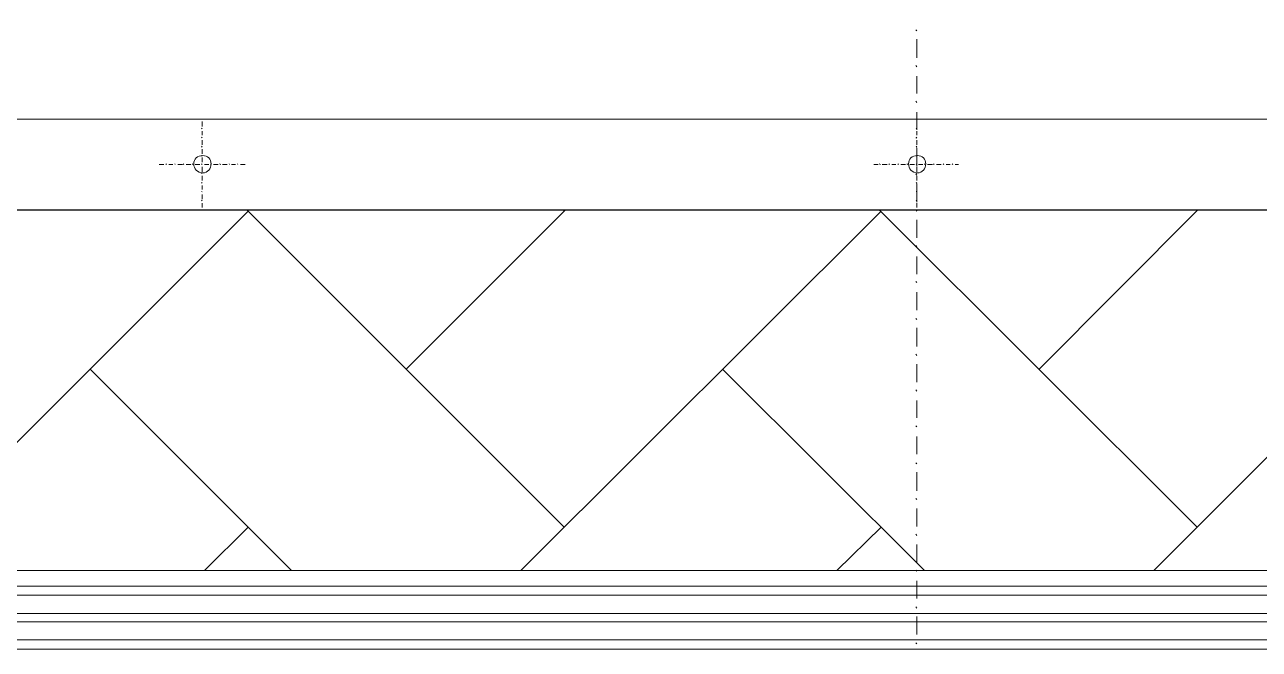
# Model space of a CAD drawing. Header units: millimetres. Extents: x 2928 to 3112, y 1220 to 1280.
# Drawn here: x 2958.771 to 2962.22, y 1238.832 to 1240.578 of the extents above; entities that cross this region are included whole.
import ezdxf

# ---------------------------------------------------------------- set-up
doc = ezdxf.new("R2010")
doc.units = ezdxf.units.MM

msp = doc.modelspace()

# ---------------------------------------------------------------- linework, layer by layer
at = {"color": 252, "linetype": 'Continuous', "lineweight": 13, "true_color": 0x989898}
msp.add_lwpolyline([(2982.2769, 1240.06027), (2940.24797, 1240.06027), (2940.24797, 1263.2906), (2982.2769, 1263.2906)], close=True, dxfattribs=at)
at = {"color": 7, "linetype": 'Continuous', "lineweight": 20, "true_color": 0x000007}
msp.add_lwpolyline([(2957.20821, 1263.03893), (2982.02523, 1263.03893), (2982.02523, 1240.31361), (2957.20821, 1240.31361), (2957.20821, 1240.06027), (2982.2769, 1240.06027), (2982.2769, 1263.2906), (2957.20821, 1263.2906)], close=True, dxfattribs=at)
for points in [[(2961.26327, 1240.56028), (2961.25994, 1240.56361), (2961.25994, 1240.56361)], [(2961.26327, 1240.53694), (2961.26327, 1240.48528), (2961.26327, 1240.48528)], [(2961.26327, 1240.46028), (2961.25994, 1240.46361), (2961.25994, 1240.46361)], [(2961.26327, 1240.43361), (2961.26327, 1240.38528), (2961.26327, 1240.38528)], [(2961.26327, 1240.36027), (2961.25994, 1240.36361), (2961.25994, 1240.36361)], [(2961.26327, 1240.33361), (2961.26327, 1240.28361), (2961.26327, 1240.28361)], [(2961.26327, 1240.26027), (2961.25994, 1240.26194), (2961.25994, 1240.26194)], [(2961.26327, 1240.23361), (2961.26327, 1240.18194), (2961.26327, 1240.18194)], [(2961.26327, 1240.15694), (2961.25994, 1240.16027), (2961.25994, 1240.16027)], [(2961.26327, 1240.13361), (2961.26327, 1240.08194), (2961.26327, 1240.08194)], [(2961.26327, 1240.05694), (2961.25994, 1240.06027), (2961.25994, 1240.06027)], [(2961.26327, 1240.03194), (2961.26327, 1239.98194), (2961.26327, 1239.98194)], [(2961.26327, 1239.95694), (2961.25994, 1239.96027), (2961.25994, 1239.96027)], [(2961.26327, 1239.93027), (2961.26327, 1239.88027), (2961.26327, 1239.88027)], [(2961.26327, 1239.85693), (2961.25994, 1239.86027), (2961.25994, 1239.86027)], [(2961.26327, 1239.83027), (2961.26327, 1239.78027), (2961.26327, 1239.78027)], [(2961.26327, 1239.7536), (2961.25994, 1239.75693), (2961.25994, 1239.75693)], [(2961.26327, 1239.73027), (2961.26327, 1239.6786), (2961.26327, 1239.6786)], [(2961.26327, 1239.6536), (2961.25994, 1239.65693), (2961.25994, 1239.65693)], [(2961.26327, 1239.6286), (2961.26327, 1239.5786), (2961.26327, 1239.5786)], [(2961.26327, 1239.5536), (2961.25994, 1239.55693), (2961.25994, 1239.55693)], [(2961.26327, 1239.52693), (2961.26327, 1239.4786), (2961.26327, 1239.4786)], [(2961.26327, 1239.4536), (2961.25994, 1239.45693), (2961.25994, 1239.45693)], [(2961.26327, 1239.42693), (2961.26327, 1239.37693), (2961.26327, 1239.37693)], [(2961.26327, 1239.35026), (2961.25994, 1239.35359), (2961.25994, 1239.35359)], [(2961.26327, 1239.32693), (2961.26327, 1239.27526), (2961.26327, 1239.27526)], [(2961.26327, 1239.25026), (2961.25994, 1239.25359), (2961.25994, 1239.25359)], [(2961.26327, 1239.22526), (2961.26327, 1239.17526), (2961.26327, 1239.17526)], [(2961.26327, 1239.15026), (2961.25994, 1239.15359), (2961.25994, 1239.15359)], [(2961.26327, 1239.12526), (2961.26327, 1239.07526), (2961.26327, 1239.07526)], [(2961.26327, 1239.05026), (2961.25994, 1239.05359), (2961.25994, 1239.05359)], [(2961.26327, 1239.02359), (2961.26327, 1238.97359), (2961.26327, 1238.97359)], [(2961.26327, 1238.94692), (2961.25994, 1238.95025), (2961.25994, 1238.95025)], [(2961.26327, 1238.92359), (2961.26327, 1238.87359), (2961.26327, 1238.87359)], [(2961.26327, 1238.84692), (2961.25994, 1238.85025), (2961.25994, 1238.85025)]]:
    msp.add_lwpolyline(points, dxfattribs=at)
at = {"color": 252, "linetype": 'Continuous', "lineweight": 13, "true_color": 0x989898}
for points in [[(2959.26657, 1240.29361), (2959.26657, 1240.30694), (2959.26657, 1240.30694)], [(2961.26327, 1240.29361), (2961.26327, 1240.30694), (2961.26327, 1240.30694)], [(2959.26657, 1240.28694), (2959.26491, 1240.28861), (2959.26491, 1240.28861)], [(2959.26657, 1240.26861), (2959.26657, 1240.28027), (2959.26657, 1240.28027)], [(2961.26327, 1240.28694), (2961.2616, 1240.28861), (2961.2616, 1240.28861)], [(2961.26327, 1240.26861), (2961.26327, 1240.28027), (2961.26327, 1240.28027)], [(2959.26657, 1240.26194), (2959.26491, 1240.26361), (2959.26491, 1240.26361)], [(2959.26657, 1240.23527), (2959.26491, 1240.23861), (2959.26491, 1240.23861)], [(2959.26657, 1240.24194), (2959.26657, 1240.25527), (2959.26657, 1240.25527)], [(2961.26327, 1240.26194), (2961.2616, 1240.26361), (2961.2616, 1240.26361)], [(2961.26327, 1240.23527), (2961.2616, 1240.23861), (2961.2616, 1240.23861)], [(2961.26327, 1240.24194), (2961.26327, 1240.25527), (2961.26327, 1240.25527)], [(2959.26657, 1240.21027), (2959.26491, 1240.21194), (2959.26491, 1240.21194)], [(2959.26657, 1240.21694), (2959.26657, 1240.23027), (2959.26657, 1240.23027)], [(2959.26657, 1240.19361), (2959.26657, 1240.20694), (2959.26657, 1240.20694)], [(2961.26327, 1240.21027), (2961.2616, 1240.21194), (2961.2616, 1240.21194)], [(2961.26327, 1240.21694), (2961.26327, 1240.23027), (2961.26327, 1240.23027)], [(2961.26327, 1240.19361), (2961.26327, 1240.20694), (2961.26327, 1240.20694)], [(2959.15991, 1240.18694), (2959.14657, 1240.18694), (2959.14657, 1240.18694)], [(2959.16657, 1240.18694), (2959.16491, 1240.18861), (2959.16491, 1240.18861)], [(2959.18491, 1240.18694), (2959.17324, 1240.18694), (2959.17324, 1240.18694)], [(2959.19157, 1240.18694), (2959.18991, 1240.18861), (2959.18991, 1240.18861)], [(2959.21157, 1240.18694), (2959.19824, 1240.18694), (2959.19824, 1240.18694)], [(2959.21491, 1240.18694), (2959.21324, 1240.18861), (2959.21324, 1240.18861)], [(2959.23491, 1240.18694), (2959.22157, 1240.18694), (2959.22157, 1240.18694)], [(2959.24157, 1240.18694), (2959.23824, 1240.18861), (2959.23824, 1240.18861)], [(2959.25991, 1240.18694), (2959.24657, 1240.18694), (2959.24657, 1240.18694)], [(2959.26657, 1240.18694), (2959.26491, 1240.18861), (2959.26491, 1240.18861)], [(2959.26657, 1240.18694), (2959.26491, 1240.18861), (2959.26491, 1240.18861)], [(2959.26657, 1240.16694), (2959.26657, 1240.18027), (2959.26657, 1240.18027)], [(2959.28491, 1240.18694), (2959.27324, 1240.18694), (2959.27324, 1240.18694)], [(2959.29157, 1240.18694), (2959.28991, 1240.18861), (2959.28991, 1240.18861)], [(2959.31157, 1240.18694), (2959.29824, 1240.18694), (2959.29824, 1240.18694)], [(2959.31824, 1240.18694), (2959.31491, 1240.18861), (2959.31491, 1240.18861)], [(2959.33657, 1240.18694), (2959.32324, 1240.18694), (2959.32324, 1240.18694)], [(2959.34324, 1240.18694), (2959.34157, 1240.18861), (2959.34157, 1240.18861)], [(2959.35991, 1240.18694), (2959.34824, 1240.18694), (2959.34824, 1240.18694)], [(2959.36658, 1240.18694), (2959.36491, 1240.18861), (2959.36491, 1240.18861)], [(2959.38658, 1240.18694), (2959.37324, 1240.18694), (2959.37324, 1240.18694)], [(2961.15493, 1240.18694), (2961.14327, 1240.18694), (2961.14327, 1240.18694)], [(2961.1616, 1240.18694), (2961.15827, 1240.18861), (2961.15827, 1240.18861)], [(2961.17993, 1240.18694), (2961.1666, 1240.18694), (2961.1666, 1240.18694)], [(2961.1866, 1240.18694), (2961.18493, 1240.18861), (2961.18493, 1240.18861)], [(2961.20493, 1240.18694), (2961.19327, 1240.18694), (2961.19327, 1240.18694)], [(2961.2116, 1240.18694), (2961.20993, 1240.18861), (2961.20993, 1240.18861)], [(2961.2316, 1240.18694), (2961.21827, 1240.18694), (2961.21827, 1240.18694)], [(2961.23827, 1240.18694), (2961.23494, 1240.18861), (2961.23494, 1240.18861)], [(2961.2566, 1240.18694), (2961.24327, 1240.18694), (2961.24327, 1240.18694)], [(2961.26327, 1240.18694), (2961.2616, 1240.18861), (2961.2616, 1240.18861)], [(2961.26327, 1240.18694), (2961.2616, 1240.18861), (2961.2616, 1240.18861)], [(2961.26327, 1240.16694), (2961.26327, 1240.18027), (2961.26327, 1240.18027)], [(2961.27994, 1240.18694), (2961.26827, 1240.18694), (2961.26827, 1240.18694)], [(2961.2866, 1240.18694), (2961.28494, 1240.18861), (2961.28494, 1240.18861)], [(2961.3066, 1240.18694), (2961.29327, 1240.18694), (2961.29327, 1240.18694)], [(2961.3116, 1240.18694), (2961.30994, 1240.18861), (2961.30994, 1240.18861)], [(2961.3316, 1240.18694), (2961.31827, 1240.18694), (2961.31827, 1240.18694)], [(2961.33827, 1240.18694), (2961.3366, 1240.18861), (2961.3366, 1240.18861)], [(2961.3566, 1240.18694), (2961.34494, 1240.18694), (2961.34494, 1240.18694)], [(2961.36327, 1240.18694), (2961.3616, 1240.18861), (2961.3616, 1240.18861)], [(2961.37994, 1240.18694), (2961.36994, 1240.18694), (2961.36994, 1240.18694)], [(2959.26657, 1240.16194), (2959.26491, 1240.16361), (2959.26491, 1240.16361)], [(2959.26657, 1240.13527), (2959.26491, 1240.13694), (2959.26491, 1240.13694)], [(2959.26657, 1240.14194), (2959.26657, 1240.15527), (2959.26657, 1240.15527)], [(2961.26327, 1240.16194), (2961.2616, 1240.16361), (2961.2616, 1240.16361)], [(2961.26327, 1240.13527), (2961.2616, 1240.13694), (2961.2616, 1240.13694)], [(2961.26327, 1240.14194), (2961.26327, 1240.15527), (2961.26327, 1240.15527)], [(2959.26657, 1240.11027), (2959.26491, 1240.11194), (2959.26491, 1240.11194)], [(2959.26657, 1240.11694), (2959.26657, 1240.12861), (2959.26657, 1240.12861)], [(2959.26657, 1240.09027), (2959.26657, 1240.1036), (2959.26657, 1240.1036)], [(2961.26327, 1240.11027), (2961.2616, 1240.11194), (2961.2616, 1240.11194)], [(2961.26327, 1240.11694), (2961.26327, 1240.12861), (2961.26327, 1240.12861)], [(2961.26327, 1240.09027), (2961.26327, 1240.1036), (2961.26327, 1240.1036)], [(2959.26657, 1240.08527), (2959.26491, 1240.08694), (2959.26491, 1240.08694)], [(2959.26657, 1240.06694), (2959.26657, 1240.0786), (2959.26657, 1240.0786)], [(2961.26327, 1240.08527), (2961.2616, 1240.08694), (2961.2616, 1240.08694)], [(2961.26327, 1240.06694), (2961.26327, 1240.0786), (2961.26327, 1240.0786)]]:
    msp.add_lwpolyline(points, dxfattribs=at)
at = {"color": 253, "linetype": 'Continuous', "lineweight": -2, "true_color": 0x9a9a9a}
msp.add_lwpolyline([(2946.32139, 1240.06027), (2986.86863, 1240.06027), (2986.86863, 1240.06027)], dxfattribs=at)
at = {"color": 9, "linetype": 'Continuous', "lineweight": 13, "true_color": 0xbababa}
for points in [[(2958.38989, 1239.05192), (2959.39491, 1240.05694), (2959.39491, 1240.05694)], [(2960.27825, 1239.17359), (2959.39158, 1240.06027), (2959.39158, 1240.06027)], [(2959.83658, 1239.61526), (2960.28159, 1240.06027), (2960.28159, 1240.06027)], [(2960.15659, 1239.05192), (2961.16327, 1240.05694), (2961.16327, 1240.05694)], [(2960.27825, 1240.05694), (2960.27492, 1240.06027), (2960.27492, 1240.06027)], [(2962.04661, 1239.17359), (2961.15827, 1240.06027), (2961.15827, 1240.06027)], [(2961.60494, 1239.61526), (2962.04828, 1240.06027), (2962.04828, 1240.06027)], [(2961.92494, 1239.05192), (2962.92996, 1240.05694), (2962.92996, 1240.05694)], [(2962.04661, 1240.05694), (2962.04161, 1240.06027), (2962.04161, 1240.06027)], [(2959.51658, 1239.05192), (2958.95324, 1239.61526), (2958.95324, 1239.61526)], [(2961.28494, 1239.05192), (2960.71993, 1239.61526), (2960.71993, 1239.61526)], [(2959.27324, 1239.05192), (2959.39491, 1239.17359), (2959.39491, 1239.17359)], [(2961.03993, 1239.05192), (2961.16327, 1239.17359), (2961.16327, 1239.17359)], [(2957.29321, 1239.00859), (2983.03191, 1239.00859), (2983.03191, 1239.00859)], [(2957.29321, 1238.98359), (2983.03191, 1238.98359), (2983.03191, 1238.98359)], [(2957.29321, 1238.93192), (2983.03191, 1238.93192), (2983.03191, 1238.93192)], [(2957.29321, 1238.90859), (2983.03191, 1238.90859), (2983.03191, 1238.90859)], [(2957.29321, 1238.85859), (2983.03191, 1238.85859), (2983.03191, 1238.85859)], [(2957.29321, 1238.83192), (2983.03191, 1238.83192), (2983.03191, 1238.83192)]]:
    msp.add_lwpolyline(points, dxfattribs=at)
at = {"color": 7, "linetype": 'Continuous', "lineweight": 5, "true_color": 0x000007}
msp.add_lwpolyline([(2983.03191, 1239.05192), (2957.29321, 1239.05192), (2957.29321, 1239.05192)], dxfattribs=at)
msp.add_open_spline([(2959.29157, 1240.18861), (2959.29157, 1240.20194), (2959.28157, 1240.21194), (2959.26824, 1240.21194), (2959.26824, 1240.21194), (2959.25324, 1240.21194), (2959.24324, 1240.20194), (2959.24324, 1240.18861), (2959.24324, 1240.18861), (2959.24324, 1240.17527), (2959.25324, 1240.16361), (2959.26824, 1240.16361), (2959.26824, 1240.16361), (2959.28157, 1240.16361), (2959.29157, 1240.17527), (2959.29157, 1240.18861)], degree=3, knots=[0, 0, 0, 0, 0.0625, 0.0625, 0.0625, 0.0625, 0.125, 0.125, 0.125, 0.125, 0.1875, 0.1875, 0.1875, 0.1875, 1, 1, 1, 1], dxfattribs=at)
at = {"color": 7, "linetype": 'Continuous', "lineweight": 20, "true_color": 0x000007}
msp.add_open_spline([(2961.28827, 1240.18861), (2961.28827, 1240.20194), (2961.27827, 1240.21194), (2961.26494, 1240.21194), (2961.26494, 1240.21194), (2961.24994, 1240.21194), (2961.23994, 1240.20194), (2961.23994, 1240.18861), (2961.23994, 1240.18861), (2961.23994, 1240.17527), (2961.24994, 1240.16361), (2961.26494, 1240.16361), (2961.26494, 1240.16361), (2961.27827, 1240.16361), (2961.28827, 1240.17527), (2961.28827, 1240.18861)], degree=3, knots=[0, 0, 0, 0, 0.0625, 0.0625, 0.0625, 0.0625, 0.125, 0.125, 0.125, 0.125, 0.1875, 0.1875, 0.1875, 0.1875, 1, 1, 1, 1], dxfattribs=at)

doc.saveas('drawing.dxf')
